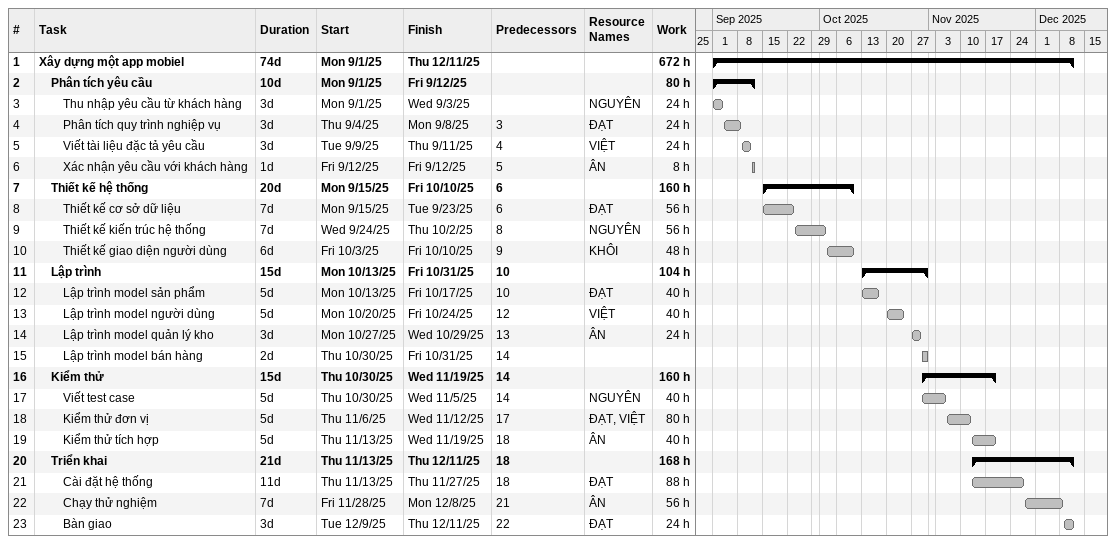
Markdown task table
| ID | Level | Task | Duration | Start | Finish | Predecessors | Resources | Work (h) |
|---|---|---|---|---|---|---|---|---|
| 1 | 1 | **Xây dựng một app mobiel** | 74d | 2025-09-01 | 2025-12-11 |  |  | 672 |
| 2 | 2 | **Phân tích yêu cầu** | 10d | 2025-09-01 | 2025-09-12 |  |  | 80 |
| 3 | 3 | Thu nhập yêu cầu từ khách hàng | 3d | 2025-09-01 | 2025-09-03 |  | NGUYÊN | 24 |
| 4 | 3 | Phân tích quy trình nghiệp vụ | 3d | 2025-09-04 | 2025-09-08 | 3 | ĐẠT | 24 |
| 5 | 3 | Viết tài liệu đặc tả yêu cầu | 3d | 2025-09-09 | 2025-09-11 | 4 | VIỆT | 24 |
| 6 | 3 | Xác nhận yêu cầu với khách hàng | 1d | 2025-09-12 | 2025-09-12 | 5 | ÂN | 8 |
| 7 | 2 | **Thiết kế hệ thống** | 20d | 2025-09-15 | 2025-10-10 | 6 |  | 160 |
| 8 | 3 | Thiết kế cơ sở dữ liệu | 7d | 2025-09-15 | 2025-09-23 | 6 | ĐẠT | 56 |
| 9 | 3 | Thiết kế kiến trúc hệ thống | 7d | 2025-09-24 | 2025-10-02 | 8 | NGUYÊN | 56 |
| 10 | 3 | Thiết kế giao diện người dùng | 6d | 2025-10-03 | 2025-10-10 | 9 | KHÔI | 48 |
| 11 | 2 | **Lập trình** | 15d | 2025-10-13 | 2025-10-31 | 10 |  | 104 |
| 12 | 3 | Lập trình model sản phẩm | 5d | 2025-10-13 | 2025-10-17 | 10 | ĐẠT | 40 |
| 13 | 3 | Lập trình model người dùng | 5d | 2025-10-20 | 2025-10-24 | 12 | VIỆT | 40 |
| 14 | 3 | Lập trình model quản lý kho | 3d | 2025-10-27 | 2025-10-29 | 13 | ÂN | 24 |
| 15 | 3 | Lập trình model bán hàng | 2d | 2025-10-30 | 2025-10-31 | 14 |  |  |
| 16 | 2 | **Kiểm thử** | 15d | 2025-10-30 | 2025-11-19 | 14 |  | 160 |
| 17 | 3 | Viết test case | 5d | 2025-10-30 | 2025-11-05 | 14 | NGUYÊN | 40 |
| 18 | 3 | Kiểm thử đơn vị | 5d | 2025-11-06 | 2025-11-12 | 17 | ĐẠT, VIỆT | 80 |
| 19 | 3 | Kiểm thử tích hợp | 5d | 2025-11-13 | 2025-11-19 | 18 | ÂN | 40 |
| 20 | 2 | **Triển khai** | 21d | 2025-11-13 | 2025-12-11 | 18 |  | 168 |
| 21 | 3 | Cài đặt hệ thống | 11d | 2025-11-13 | 2025-11-27 | 18 | ĐẠT | 88 |
| 22 | 3 | Chạy thử nghiệm | 7d | 2025-11-28 | 2025-12-08 | 21 | ÂN | 56 |
| 23 | 3 | Bàn giao | 3d | 2025-12-09 | 2025-12-11 | 22 | ĐẠT | 24 |
